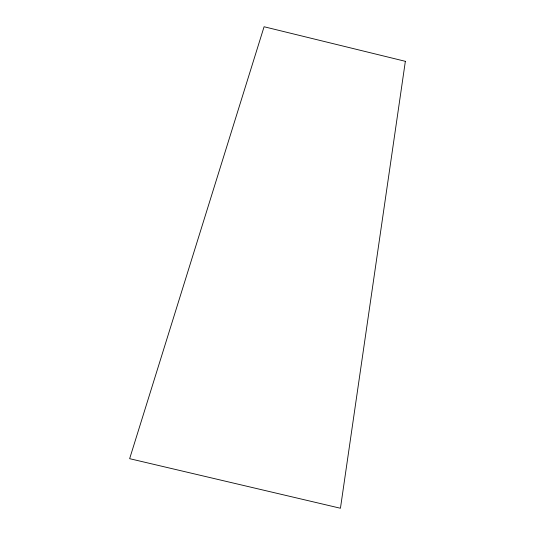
<?xml version="1.0" encoding="UTF-8"?>
<svg xmlns="http://www.w3.org/2000/svg" width="535" height="535" viewBox="0 0 535 535"><rect width="100%" height="100%" fill="white"/><g stroke="black" fill="none" stroke-linecap="round" stroke-linejoin="round"><path stroke-width="0.8" d="M405.356 61.318L340.441 508.25L129.644 458.676L264.083 26.75L405.356 61.318"/></g></svg>
